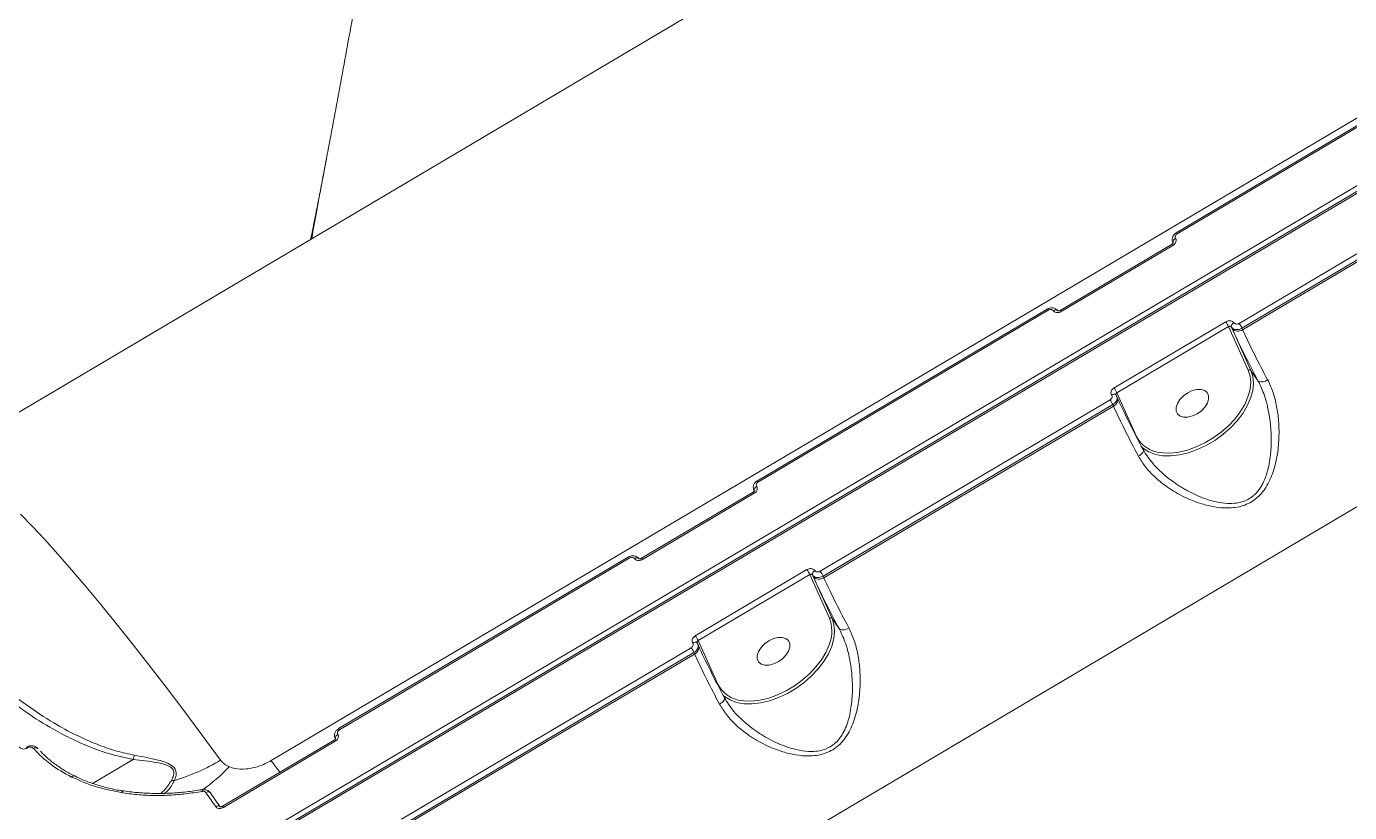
# Model space of a CAD drawing. Header units: millimetres. Extents: x -8607 to 7621, y -5747 to 4382.
# Drawn here: x 4028.6 to 4353.5, y 514.7 to 707.6 of the extents above; entities that cross this region are included whole.
import ezdxf

# ---------------------------------------------------------------- set-up
doc = ezdxf.new("R2010")
doc.units = ezdxf.units.MM
doc.layers.add('DIKOM_ОБЪЕКТ', color=7, linetype='Continuous')

msp = doc.modelspace()

# ---------------------------------------------------------------- linework, layer by layer
at = {"layer": 'DIKOM_ОБЪЕКТ', "color": 7, "linetype": 'Continuous', "lineweight": 15}
for p, q in [((4323.549, 788.612), (4006.312, 600.883)), ((4043.582, 484.021), (4458.451, 729.523)), ((4459.093, 728.521), (4044.224, 483.018)), ((4459.346, 728.231), (4044.477, 482.728)), ((4088.735, 527.417), (4388.744, 704.95)), ((4382.147, 699.099), (4311.002, 656.998)), ((4382.381, 698.836), (4311.236, 656.735)), ((4326.444, 634.758), (4397.589, 676.859)), ((4102.092, 674.023), (4102.269, 674.96)), ((4398.274, 675.669), (4327.13, 633.568)), ((4327.299, 633.191), (4398.444, 675.292)), ((4309.95, 654.172), (4282.521, 637.94)), ((4310.187, 653.905), (4282.758, 637.673)), ((4310.125, 654.692), (4310.225, 654.469)), ((4310.233, 654.501), (4310.135, 654.697)), ((4310.242, 654.481), (4310.233, 654.501)), ((4435.601, 637.238), (4135.593, 459.705)), ((4279.287, 638.231), (4208.142, 596.13)), ((4279.521, 637.967), (4208.376, 595.867)), ((4295.73, 618.928), (4323.159, 635.16)), ((4323.847, 633.966), (4296.418, 617.734)), ((4328.668, 623.246), (4323.847, 633.966)), ((4324.513, 633.866), (4324.692, 633.466)), ((4324.692, 633.466), (4329.32, 623.178)), ((4327.13, 633.568), (4327.299, 633.191)), ((4331.128, 620.566), (4329.32, 623.178)), ((4296.418, 617.734), (4301.239, 607.015)), ((4223.584, 573.89), (4294.729, 615.99)), ((4295.414, 614.8), (4224.27, 572.7)), ((4224.439, 572.323), (4295.584, 614.423)), ((4295.584, 614.423), (4295.414, 614.8)), ((4296.226, 617.127), (4296.195, 617.183)), ((4296.226, 617.127), (4296.327, 616.925)), ((4296.516, 616.533), (4296.337, 616.93)), ((4301.239, 607.015), (4301.181, 606.976)), ((4207.09, 593.304), (4179.661, 577.072)), ((4207.327, 593.037), (4179.898, 576.805)), ((4207.265, 593.823), (4207.365, 593.601)), ((4207.373, 593.633), (4207.275, 593.828)), ((4207.382, 593.613), (4207.373, 593.633)), ((4176.427, 577.362), (4105.282, 535.262)), ((4176.661, 577.099), (4105.516, 534.998)), ((4192.87, 558.06), (4220.299, 574.291)), ((4220.987, 573.098), (4193.557, 556.866)), ((4225.808, 562.378), (4220.987, 573.098)), ((4221.653, 572.998), (4221.832, 572.598)), ((4221.832, 572.598), (4226.46, 562.309)), ((4224.27, 572.7), (4224.439, 572.323)), ((4228.268, 559.697), (4226.46, 562.309)), ((4193.366, 556.259), (4193.335, 556.315)), ((4193.366, 556.259), (4193.467, 556.057)), ((4193.655, 555.665), (4193.477, 556.062)), ((4193.557, 556.866), (4198.379, 546.146)), ((4120.724, 513.021), (4191.869, 555.122)), ((4192.554, 553.932), (4121.409, 511.831)), ((4121.579, 511.454), (4192.724, 553.555)), ((4192.724, 553.555), (4192.554, 553.932)), ((4198.379, 546.146), (4198.321, 546.108)), ((4201.091, 541.253), (4201.266, 540.985)), ((4104.405, 532.955), (4104.505, 532.732)), ((4104.513, 532.764), (4104.415, 532.96)), ((4028.711, 530.749), (4028.63, 530.701)), ((4028.896, 530.554), (4028.816, 530.507)), ((4104.23, 532.435), (4076.801, 516.204)), ((4104.467, 532.168), (4077.038, 515.937)), ((4054.835, 527.712), (4044.88, 521.821)), ((4052.411, 519.919), (4052.399, 519.922)), ((4071.908, 520.248), (4071.893, 520.247))]:
    msp.add_line(p, q, dxfattribs=at)
at = {"layer": 'DIKOM_ОБЪЕКТ', "color": 7, "linetype": 'Continuous', "lineweight": 15, "flags": 128}
for points in [[(4329.32, 623.178), (4329.795, 621.678), (4329.943, 620.025), (4329.761, 618.256), (4329.253, 616.409), (4328.431, 614.527), (4327.313, 612.651), (4325.923, 610.823), (4324.294, 609.084), (4322.461, 607.473), (4320.465, 606.026), (4318.351, 604.775), (4316.167, 603.749), (4313.96, 602.969), (4311.78, 602.454), (4309.676, 602.214), (4307.695, 602.256), (4305.881, 602.579), (4304.275, 603.175), (4302.913, 604.03), (4302.584, 604.309)], [(4296.195, 617.183), (4296.163, 617.224), (4296.069, 617.298), (4295.948, 617.345), (4295.805, 617.365), (4295.646, 617.356), (4295.475, 617.319), (4295.301, 617.255), (4295.129, 617.167)], [(4313.797, 617.703), (4312.757, 616.956), (4311.895, 616.061), (4311.281, 615.09), (4310.964, 614.123), (4310.971, 613.237), (4311.3, 612.505), (4311.926, 611.986), (4312.796, 611.721), (4313.842, 611.732), (4314.977, 612.019), (4316.111, 612.558), (4317.151, 613.305), (4318.013, 614.2), (4318.627, 615.171), (4318.943, 616.138), (4318.936, 617.024), (4318.607, 617.756), (4317.982, 618.276), (4317.111, 618.541), (4316.066, 618.529), (4314.93, 618.242), (4313.797, 617.703)], [(4307.206, 603.017), (4307.699, 602.959), (4309.62, 602.918), (4311.66, 603.15), (4313.773, 603.65), (4315.913, 604.406), (4318.032, 605.402), (4320.082, 606.615), (4322.017, 608.018), (4323.794, 609.58), (4325.374, 611.266), (4326.722, 613.039), (4327.806, 614.858), (4328.603, 616.683), (4328.771, 617.186)], [(4301.713, 602.137), (4302.036, 602.348), (4302.324, 602.577), (4302.566, 602.814), (4302.753, 603.052), (4302.878, 603.281), (4302.935, 603.491), (4302.922, 603.676), (4302.841, 603.827)], [(4027.152, 587.945), (4030.051, 584.963), (4033.108, 581.69), (4036.322, 578.129), (4039.688, 574.283), (4043.205, 570.157), (4046.868, 565.753), (4050.674, 561.075), (4054.62, 556.129), (4058.703, 550.919), (4062.917, 545.45), (4067.26, 539.726), (4071.727, 533.753), (4076.314, 527.537)], [(4226.46, 562.309), (4226.935, 560.81), (4227.082, 559.157), (4226.901, 557.387), (4226.393, 555.541), (4225.571, 553.658), (4224.452, 551.782), (4223.063, 549.955), (4221.434, 548.216), (4219.601, 546.605), (4217.605, 545.158), (4215.491, 543.907), (4213.306, 542.88), (4211.1, 542.101), (4208.92, 541.585), (4206.816, 541.346), (4204.835, 541.388), (4203.021, 541.71), (4201.415, 542.306), (4200.053, 543.162), (4199.724, 543.441)], [(4193.335, 556.315), (4193.303, 556.356), (4193.209, 556.429), (4193.088, 556.477), (4192.945, 556.497), (4192.786, 556.488), (4192.615, 556.451), (4192.441, 556.387), (4192.269, 556.298)], [(4204.346, 542.149), (4204.839, 542.091), (4206.76, 542.05), (4208.8, 542.282), (4210.913, 542.782), (4213.053, 543.538), (4215.172, 544.533), (4217.222, 545.746), (4219.157, 547.15), (4220.934, 548.712), (4222.514, 550.398), (4223.862, 552.17), (4224.946, 553.989), (4225.743, 555.815), (4225.911, 556.317)], [(4210.936, 556.835), (4209.897, 556.088), (4209.035, 555.193), (4208.421, 554.222), (4208.104, 553.255), (4208.111, 552.369), (4208.44, 551.637), (4209.066, 551.117), (4209.936, 550.852), (4210.982, 550.864), (4212.117, 551.151), (4213.251, 551.689), (4214.291, 552.437), (4215.153, 553.332), (4215.767, 554.302), (4216.083, 555.27), (4216.076, 556.155), (4215.747, 556.888), (4215.122, 557.407), (4214.251, 557.672), (4213.206, 557.661), (4212.07, 557.374), (4210.936, 556.835)], [(4198.853, 541.269), (4199.176, 541.48), (4199.464, 541.708), (4199.706, 541.946), (4199.893, 542.184), (4200.018, 542.412), (4200.075, 542.623), (4200.062, 542.807), (4199.981, 542.958)], [(4052.399, 519.922), (4052.374, 519.927), (4052.283, 519.92), (4052.189, 519.879), (4052.096, 519.803), (4052.008, 519.697), (4051.927, 519.564)], [(4071.893, 520.247), (4071.872, 520.238), (4071.839, 520.193), (4071.814, 520.114), (4071.798, 520.005), (4071.793, 519.869)], [(4073.786, 519.501), (4073.715, 519.609), (4073.614, 519.693), (4073.486, 519.751), (4073.337, 519.779), (4073.173, 519.778), (4072.999, 519.746), (4072.822, 519.685), (4072.649, 519.598)], [(4075.095, 516.114), (4074.788, 516.552), (4074.482, 516.989), (4074.175, 517.426), (4073.87, 517.862), (4073.564, 518.297), (4073.259, 518.731), (4072.954, 519.165), (4072.649, 519.598)], [(4073.786, 519.501), (4074.09, 519.069), (4074.394, 518.636), (4074.699, 518.203), (4075.004, 517.769), (4075.309, 517.334), (4075.614, 516.898), (4075.92, 516.462), (4076.226, 516.025)], [(4076.226, 516.025), (4076.156, 516.132), (4076.056, 516.215), (4075.93, 516.271), (4075.781, 516.298), (4075.617, 516.295), (4075.444, 516.263), (4075.268, 516.202), (4075.095, 516.114)]]:
    msp.add_lwpolyline(points, dxfattribs=at)
at = {"layer": 'DIKOM_ОБЪЕКТ', "color": 7, "linetype": 'Continuous', "lineweight": 15}
for centre, radius, start, end in [((4310.625, 656.428), 0.684, 26.67269, 56.50932), ((4309.572, 653.598), 0.687, 26.53917, 56.62721), ((4311.205, 654.693), 0.991, 113.10957, 191.16786), ((4278.918, 637.667), 0.673, 26.5036, 56.83194), ((4281.355, 637.206), 0.841, 51.0742, 129.96143), ((4282.153, 637.374), 0.675, 26.34611, 56.99398), ((4315.628, 630.026), 9.115, 25.61102, 34.28054), ((4325.509, 633.99), 1.004, 112.18419, 187.10548), ((4318.909, 629.627), 9.117, 25.61141, 34.24906), ((4326.151, 634.797), 1.975, 222.38528, 305.56126), ((4524.647, 725.155), 219.974, 204.63371, 208.38936), ((4517.732, 720.514), 209.5, 204.63371, 208.38936), ((4328.956, 622.845), 0.494, 42.38528, 125.56126), ((4320.643, 620.079), 8.627, 340.40456, 21.53787), ((4332.006, 622.581), 2.199, 246.46248, 310.30823), ((4288.198, 613.794), 9.115, 25.61102, 34.28054), ((4287.194, 610.86), 9.117, 25.61141, 34.24906), ((4294.876, 615.996), 1.725, 294.23123, 18.13078), ((4486.017, 701.746), 209.5, 204.63371, 208.38936), ((4496.361, 708.416), 219.974, 204.63371, 208.38936), ((4307.832, 610.403), 7.412, 207.19814, 265.15704), ((4208.345, 593.824), 0.991, 113.10957, 191.16786), ((4207.765, 595.56), 0.684, 26.67269, 56.50932), ((4206.712, 592.73), 0.687, 26.53917, 56.62721), ((4176.058, 576.799), 0.673, 26.5036, 56.83194), ((4178.495, 576.338), 0.841, 51.0742, 129.96143), ((4179.293, 576.505), 0.675, 26.34611, 56.99398), ((4212.767, 569.158), 9.115, 25.61102, 34.28054), ((4222.649, 573.122), 1.004, 112.18419, 187.10548), ((4223.291, 573.929), 1.975, 222.38528, 305.56126), ((4421.787, 664.287), 219.974, 204.63371, 208.38936), ((4216.049, 568.759), 9.117, 25.61141, 34.24906), ((4414.872, 659.645), 209.5, 204.63371, 208.38936), ((4226.095, 561.976), 0.494, 42.38528, 125.56126), ((4217.783, 559.211), 8.627, 340.40456, 21.53787), ((4229.146, 561.713), 2.199, 246.46248, 310.30823), ((4192.016, 555.128), 1.725, 294.23123, 18.13078), ((4185.338, 552.926), 9.115, 25.61102, 34.28054), ((4393.501, 647.548), 219.974, 204.63371, 208.38936), ((4184.333, 549.991), 9.117, 25.61141, 34.24906), ((4383.157, 640.877), 209.5, 204.63371, 208.38936), ((4204.971, 549.534), 7.412, 207.19814, 265.15704), ((4105.485, 532.956), 0.991, 113.10957, 191.16786), ((4104.905, 534.691), 0.684, 26.67269, 56.50932), ((4028.457, 530.35), 0.392, 23.5453, 63.69887), ((4028.521, 530.385), 0.412, 24.33706, 62.37099), ((4030.873, 529.791), 0.791, 40.7356, 131.66213), ((4103.852, 531.861), 0.687, 26.53917, 56.62721), ((4061.016, 526.44), 6.311, 158.6697, 168.36755), ((4050.251, 571.358), 50.986, 286.77659, 300.74208), ((4182.934, 595.615), 116.294, 215.90388, 217.67437), ((4040.265, 522.995), 0.675, 71.9281, 144.4206), ((4046.037, 556.915), 44.852, 305.02929, 316.25858), ((4064.634, 520.455), 2.114, 80.89432, 101.35554), ((4076.433, 515.637), 0.675, 26.34611, 56.99398)]:
    msp.add_arc(centre, radius, start, end, dxfattribs=at)
for points, knots in [([(4128.574, 834.008), (4128.205, 831.587), (4127.229, 825.199), (4125.659, 814.979), (4123.866, 803.343), (4122.092, 791.862), (4120.498, 781.522), (4119.081, 772.391), (4117.682, 763.509), (4116.152, 753.95), (4114.489, 743.76), (4112.831, 733.79), (4111.177, 724.041), (4109.527, 714.514), (4107.88, 705.211), (4106.236, 696.125), (4104.597, 687.266), (4103.201, 679.897), (4102.372, 675.526), (4102.086, 674.024)], [0, 0, 0, 0, 0.0406061, 0.1071295, 0.1736642, 0.2401356, 0.306491, 0.3550477, 0.4033088, 0.4668057, 0.5300009, 0.5929259, 0.6556152, 0.7181029, 0.7804227, 0.8426073, 0.9046885, 0.9672242, 1, 1, 1, 1]), ([(4102.264, 674.961), (4102.192, 674.576), (4101.594, 671.361), (4100.698, 666.756), (4099.55, 660.952), (4098.89, 657.662), (4098.492, 655.737), (4098.42, 655.389)], [0, 0, 0, 0, 0.0596787, 0.4981969, 0.7069702, 0.9470769, 1, 1, 1, 1]), ([(4098.686, 655.546), (4099.095, 657.84), (4099.945, 662.6), (4101.097, 668.775), (4101.847, 672.734), (4102.092, 674.023)], [0, 0, 0, 0, 0.3854295, 0.7998949, 1, 1, 1, 1]), ([(4311.009, 656.988), (4310.96, 656.963), (4310.676, 656.816), (4310.294, 656.401), (4309.993, 655.767), (4309.974, 655.138), (4310.068, 654.702), (4310.208, 654.542), (4310.218, 654.531)], [0, 0, 0, 0, 0.0555334, 0.3224719, 0.5569737, 0.7747124, 0.984298, 1, 1, 1, 1]), ([(4311.236, 656.735), (4311.145, 656.671), (4310.962, 656.544), (4310.78, 656.284), (4310.697, 656.011), (4310.717, 655.775), (4310.788, 655.653), (4310.816, 655.604)], [0, 0, 0, 0, 0.21424, 0.428583, 0.6431735, 0.858082, 1, 1, 1, 1]), ([(4310.245, 654.491), (4310.245, 654.488), (4310.245, 654.483), (4310.206, 654.396), (4310.11, 654.287), (4310.015, 654.205), (4309.955, 654.175), (4309.951, 654.173)], [0, 0, 0, 0, 0.2538415, 0.5009197, 0.7442139, 0.982711, 1, 1, 1, 1]), ([(4310.816, 655.604), (4310.858, 655.531), (4310.965, 655.348), (4310.995, 654.993), (4310.871, 654.583), (4310.599, 654.193), (4310.324, 654.001), (4310.187, 653.905)], [0, 0, 0, 0, 0.1418471, 0.3567284, 0.5713333, 0.7857186, 1, 1, 1, 1]), ([(4281.888, 637.816), (4281.857, 637.872), (4281.728, 638.103), (4281.32, 638.371), (4280.719, 638.571), (4280.034, 638.54), (4279.523, 638.404), (4279.309, 638.237), (4279.291, 638.222)], [0, 0, 0, 0, 0.0676257, 0.2783553, 0.49268, 0.7242817, 0.9763665, 1, 1, 1, 1]), ([(4280.815, 637.851), (4280.757, 637.915), (4280.639, 638.045), (4280.36, 638.144), (4280.044, 638.156), (4279.75, 638.088), (4279.586, 638.002), (4279.521, 637.967)], [0, 0, 0, 0, 0.21513871, 0.43017365, 0.64497936, 0.85947623, 1, 1, 1, 1]), ([(4282.758, 637.673), (4282.66, 637.622), (4282.413, 637.492), (4281.973, 637.391), (4281.498, 637.41), (4281.079, 637.56), (4280.903, 637.754), (4280.815, 637.851)], [0, 0, 0, 0, 0.1406201, 0.3550994, 0.5698681, 0.7848826, 1, 1, 1, 1]), ([(4282.519, 637.943), (4282.492, 637.927), (4282.414, 637.879), (4282.264, 637.829), (4282.099, 637.805), (4281.971, 637.814), (4281.898, 637.841), (4281.899, 637.842), (4281.899, 637.842)], [0, 0, 0, 0, 0.0927424, 0.2700782, 0.4491198, 0.6281069, 0.8128343, 1, 1, 1, 1]), ([(4323.159, 635.16), (4323.257, 635.211), (4323.504, 635.34), (4323.947, 635.434), (4324.429, 635.401), (4324.856, 635.233), (4325.039, 635.024), (4325.13, 634.92)], [0, 0, 0, 0, 0.1406201, 0.3550994, 0.5698681, 0.7848826, 1, 1, 1, 1]), ([(4324.513, 633.866), (4324.481, 633.903), (4324.418, 633.977), (4324.273, 634.039), (4324.111, 634.055), (4323.962, 634.026), (4323.88, 633.983), (4323.847, 633.966)], [0, 0, 0, 0, 0.2154741, 0.4306477, 0.6453485, 0.8595852, 1, 1, 1, 1]), ([(4327.13, 633.568), (4326.999, 633.5), (4326.67, 633.328), (4326.08, 633.199), (4325.441, 633.239), (4324.874, 633.457), (4324.633, 633.73), (4324.513, 633.866)], [0, 0, 0, 0, 0.1407273, 0.3554498, 0.5702908, 0.7851571, 1, 1, 1, 1]), ([(4325.13, 634.92), (4325.191, 634.85), (4325.313, 634.711), (4325.598, 634.598), (4325.919, 634.576), (4326.215, 634.638), (4326.379, 634.724), (4326.444, 634.758)], [0, 0, 0, 0, 0.2151387, 0.4301737, 0.6449794, 0.8594762, 1, 1, 1, 1]), ([(4333.428, 620.905), (4333.902, 619.89), (4334.849, 617.858), (4335.706, 614.405), (4336.189, 610.815), (4336.287, 606.871), (4335.93, 602.646), (4334.921, 598.331), (4333.25, 594.552), (4331.139, 592.041), (4329.113, 590.686), (4327.379, 589.94), (4325.495, 589.521), (4323.127, 589.362), (4320.348, 589.626), (4316.745, 590.513), (4312.815, 592.083), (4308.988, 594.322), (4305.81, 596.851), (4303.368, 599.407), (4302.234, 601.277), (4301.713, 602.137)], [0, 0, 0, 0, 0.0554761, 0.1110246, 0.1664977, 0.2220062, 0.2900237, 0.3579634, 0.4226761, 0.4774073, 0.5052471, 0.5330944, 0.5627101, 0.5923749, 0.64043, 0.6885816, 0.7603261, 0.8320617, 0.8910003, 0.9498671, 1, 1, 1, 1]), ([(4295.129, 617.167), (4295.085, 617.244), (4294.973, 617.44), (4294.935, 617.813), (4295.052, 618.238), (4295.319, 618.639), (4295.593, 618.832), (4295.73, 618.928)], [0, 0, 0, 0, 0.1418471, 0.3567284, 0.5713333, 0.7857186, 1, 1, 1, 1]), ([(4296.418, 617.734), (4296.372, 617.702), (4296.281, 617.637), (4296.193, 617.5), (4296.157, 617.354), (4296.166, 617.243), (4296.194, 617.191), (4296.199, 617.181)], [0, 0, 0, 0, 0.2355402, 0.4713189, 0.7075588, 0.944353, 1, 1, 1, 1]), ([(4303.897, 602.115), (4304.083, 601.853), (4304.522, 601.236), (4305.383, 600.185), (4306.614, 598.858), (4308.092, 597.499), (4309.632, 596.273), (4310.91, 595.367), (4312.01, 594.656), (4312.984, 594.072), (4314.491, 593.238), (4316.065, 592.489), (4317.787, 591.811), (4319.218, 591.326), (4321.157, 590.816), (4323.389, 590.49), (4325.48, 590.548), (4327.179, 590.901), (4328.414, 591.395), (4329.346, 591.972), (4330.317, 592.73), (4331.207, 593.716), (4331.964, 594.905), (4332.526, 596.003), (4333.019, 597.227), (4333.463, 598.679), (4333.768, 600.022), (4333.977, 601.236), (4334.118, 602.294), (4334.239, 603.548), (4334.309, 604.815), (4334.331, 606.092), (4334.313, 607.412), (4334.225, 609.105), (4333.978, 611.462), (4333.589, 613.637), (4333.095, 615.599), (4332.44, 617.802), (4331.667, 619.43), (4331.128, 620.566)], [0, 0, 0, 0, 0.0168559, 0.0397459, 0.0704059, 0.1095451, 0.1411487, 0.1689722, 0.1875239, 0.2062278, 0.225176, 0.2727617, 0.2921173, 0.3165346, 0.3472805, 0.3910023, 0.4274349, 0.4498538, 0.4763537, 0.4926822, 0.5040517, 0.5375039, 0.5581799, 0.5744603, 0.5991378, 0.6240735, 0.6502318, 0.6676735, 0.6852915, 0.7031597, 0.7300715, 0.7480129, 0.7662168, 0.7951899, 0.8316658, 0.8833848, 0.9048802, 0.9336456, 1, 1, 1, 1]), ([(4294.729, 615.99), (4294.821, 616.055), (4295.003, 616.184), (4295.181, 616.451), (4295.259, 616.735), (4295.233, 616.984), (4295.159, 617.115), (4295.129, 617.167)], [0, 0, 0, 0, 0.21424, 0.428583, 0.6431735, 0.858082, 1, 1, 1, 1]), ([(4296.327, 616.925), (4296.347, 616.888), (4296.45, 616.695), (4296.475, 616.276), (4296.321, 615.716), (4295.962, 615.186), (4295.597, 614.929), (4295.414, 614.8)], [0, 0, 0, 0, 0.0555323, 0.2917728, 0.5278685, 0.7639179, 1, 1, 1, 1]), ([(4041.719, 483.223), (4039.691, 486.142), (4035.096, 492.755), (4028.131, 502.63), (4020.824, 512.85), (4013.723, 522.624), (4006.796, 531.997), (4000.072, 540.926), (3993.561, 549.392), (3987.316, 557.32), (3981.431, 564.597), (3975.91, 571.221), (3970.746, 577.212), (3965.878, 582.64), (3961.289, 587.521), (3957.002, 591.824), (3953.028, 595.529), (3949.403, 598.599), (3946.181, 600.988), (3943.352, 602.721), (3940.922, 603.795), (3939.006, 604.278), (3938.064, 604.123), (3937.674, 604.059)], [0, 0, 0, 0, 0.0379671, 0.086011, 0.1341373, 0.1825144, 0.2309756, 0.2804033, 0.3299208, 0.3797115, 0.4295941, 0.477638, 0.5257643, 0.5741413, 0.6226026, 0.6720303, 0.7215478, 0.7713385, 0.8212211, 0.8692644, 0.9173902, 0.9657666, 1, 1, 1, 1]), ([(4303.897, 602.114), (4303.894, 602.118), (4303.485, 602.638), (4303.195, 603.201), (4302.907, 603.76)], [0, 0, 0, 0, 0.0058989, 1, 1, 1, 1]), ([(3951.869, 597.27), (3951.871, 597.269), (3953.32, 596.167), (3956.801, 592.93), (3962.334, 587.503), (3968.536, 580.858), (3975.28, 573.202), (3982.117, 565.048), (3988.912, 556.639), (3995.551, 548.19), (4002.511, 539.111), (4009.861, 529.311), (4017.601, 518.778), (4025.733, 507.5), (4034.123, 495.677), (4039.931, 487.328), (4042.834, 483.156)], [0, 0, 0, 0, 0.0000867, 0.0864429, 0.1729373, 0.2594317, 0.3457879, 0.4318727, 0.5016269, 0.5714531, 0.6412794, 0.7110335, 0.7832351, 0.8555168, 0.9277984, 1, 1, 1, 1]), ([(4208.149, 596.12), (4208.1, 596.095), (4207.816, 595.948), (4207.434, 595.532), (4207.135, 594.899), (4207.108, 594.266), (4207.237, 593.779), (4207.426, 593.578), (4207.478, 593.521)], [0, 0, 0, 0, 0.0521269, 0.3026906, 0.5228074, 0.7271895, 0.9239185, 1, 1, 1, 1]), ([(4207.956, 594.736), (4207.998, 594.663), (4208.104, 594.479), (4208.135, 594.124), (4208.011, 593.714), (4207.739, 593.324), (4207.464, 593.133), (4207.327, 593.037)], [0, 0, 0, 0, 0.1418471, 0.3567284, 0.5713333, 0.7857186, 1, 1, 1, 1]), ([(4208.376, 595.867), (4208.285, 595.803), (4208.101, 595.675), (4207.92, 595.416), (4207.837, 595.143), (4207.857, 594.907), (4207.928, 594.784), (4207.956, 594.736)], [0, 0, 0, 0, 0.21424, 0.428583, 0.6431735, 0.858082, 1, 1, 1, 1]), ([(4207.385, 593.622), (4207.385, 593.62), (4207.385, 593.615), (4207.346, 593.528), (4207.25, 593.419), (4207.155, 593.337), (4207.095, 593.307), (4207.091, 593.305)], [0, 0, 0, 0, 0.2538415, 0.5009197, 0.7442139, 0.982711, 1, 1, 1, 1]), ([(4179.028, 576.947), (4178.997, 577.004), (4178.868, 577.234), (4178.46, 577.503), (4177.859, 577.703), (4177.174, 577.671), (4176.663, 577.535), (4176.449, 577.368), (4176.431, 577.354)], [0, 0, 0, 0, 0.0676257, 0.2783553, 0.49268, 0.7242817, 0.9763665, 1, 1, 1, 1]), ([(4177.955, 576.982), (4177.896, 577.047), (4177.779, 577.176), (4177.5, 577.276), (4177.184, 577.288), (4176.89, 577.22), (4176.726, 577.133), (4176.661, 577.099)], [0, 0, 0, 0, 0.2151387, 0.4301737, 0.6449794, 0.8594762, 1, 1, 1, 1]), ([(4179.898, 576.805), (4179.8, 576.754), (4179.553, 576.624), (4179.113, 576.522), (4178.638, 576.542), (4178.219, 576.692), (4178.043, 576.885), (4177.955, 576.982)], [0, 0, 0, 0, 0.1406201, 0.3550994, 0.5698681, 0.7848826, 1, 1, 1, 1]), ([(4179.659, 577.075), (4179.632, 577.058), (4179.554, 577.01), (4179.403, 576.961), (4179.239, 576.937), (4179.11, 576.946), (4179.038, 576.973), (4179.039, 576.974), (4179.039, 576.974)], [0, 0, 0, 0, 0.0927424, 0.2700782, 0.4491198, 0.6281069, 0.8128343, 1, 1, 1, 1]), ([(4220.299, 574.291), (4220.397, 574.343), (4220.644, 574.472), (4221.087, 574.566), (4221.569, 574.533), (4221.996, 574.364), (4222.178, 574.156), (4222.27, 574.051)], [0, 0, 0, 0, 0.1406201, 0.3550994, 0.5698681, 0.7848826, 1, 1, 1, 1]), ([(4221.653, 572.998), (4221.621, 573.035), (4221.558, 573.109), (4221.413, 573.171), (4221.251, 573.186), (4221.102, 573.157), (4221.019, 573.114), (4220.987, 573.098)], [0, 0, 0, 0, 0.2154741, 0.4306477, 0.6453485, 0.8595852, 1, 1, 1, 1]), ([(4224.27, 572.7), (4224.139, 572.632), (4223.81, 572.459), (4223.22, 572.331), (4222.581, 572.37), (4222.014, 572.589), (4221.773, 572.861), (4221.653, 572.998)], [0, 0, 0, 0, 0.1407273, 0.3554498, 0.5702908, 0.7851571, 1, 1, 1, 1]), ([(4222.27, 574.051), (4222.331, 573.982), (4222.452, 573.843), (4222.738, 573.73), (4223.059, 573.707), (4223.355, 573.77), (4223.519, 573.856), (4223.584, 573.89)], [0, 0, 0, 0, 0.2151387, 0.4301737, 0.6449794, 0.8594762, 1, 1, 1, 1]), ([(4054.835, 527.712), (4053.132, 528.065), (4049.725, 528.77), (4044.769, 530.496), (4039.929, 532.592), (4034.416, 535.491), (4028.398, 539.292), (4021.972, 544.163), (4015.931, 549.552), (4009.601, 556.061), (4005.751, 561.084), (4003.542, 563.965)], [0, 0, 0, 0, 0.0792685, 0.158594, 0.2405901, 0.3226082, 0.4472331, 0.5718942, 0.6998623, 0.827838, 1, 1, 1, 1]), ([(4230.568, 560.036), (4231.041, 559.021), (4231.989, 556.989), (4232.846, 553.537), (4233.329, 549.947), (4233.427, 546.003), (4233.07, 541.778), (4232.06, 537.462), (4230.39, 533.684), (4228.279, 531.173), (4226.253, 529.817), (4224.519, 529.072), (4222.635, 528.653), (4220.267, 528.494), (4217.488, 528.758), (4213.885, 529.644), (4209.955, 531.215), (4206.128, 533.453), (4202.95, 535.983), (4200.508, 538.539), (4199.374, 540.409), (4198.853, 541.269)], [0, 0, 0, 0, 0.0554761, 0.1110246, 0.1664977, 0.2220062, 0.2900237, 0.3579634, 0.4226761, 0.4774073, 0.5052471, 0.5330944, 0.5627101, 0.5923749, 0.64043, 0.6885816, 0.7603261, 0.8320617, 0.8910003, 0.9498671, 1, 1, 1, 1]), ([(4201.266, 540.985), (4201.376, 540.811), (4202.107, 539.662), (4203.97, 537.74), (4206.959, 535.164), (4210.603, 532.824), (4214.283, 531.102), (4217.682, 530.052), (4220.255, 529.642), (4222.466, 529.668), (4224.502, 530.032), (4226.069, 530.776), (4227.348, 531.778), (4228.262, 532.736), (4229.588, 534.744), (4230.726, 537.845), (4231.407, 541.982), (4231.526, 546.045), (4231.24, 549.873), (4230.635, 553.335), (4229.702, 556.699), (4228.75, 558.689), (4228.268, 559.697)], [0, 0, 0, 0, 0.011002, 0.0726787, 0.1360322, 0.2109692, 0.2878787, 0.3371322, 0.3873888, 0.4166214, 0.4466387, 0.4896055, 0.5010514, 0.5278603, 0.555562, 0.6217453, 0.6922544, 0.7647014, 0.8231503, 0.8826168, 0.9404902, 1, 1, 1, 1]), ([(4191.869, 555.122), (4191.96, 555.186), (4192.143, 555.315), (4192.321, 555.582), (4192.399, 555.867), (4192.373, 556.116), (4192.299, 556.246), (4192.269, 556.298)], [0, 0, 0, 0, 0.21424003, 0.428583, 0.64317351, 0.85808196, 1, 1, 1, 1]), ([(4192.269, 556.298), (4192.225, 556.376), (4192.113, 556.572), (4192.074, 556.944), (4192.192, 557.37), (4192.459, 557.77), (4192.733, 557.963), (4192.87, 558.06)], [0, 0, 0, 0, 0.1418471, 0.3567284, 0.5713333, 0.7857186, 1, 1, 1, 1]), ([(4193.467, 556.057), (4193.487, 556.02), (4193.59, 555.827), (4193.615, 555.408), (4193.461, 554.848), (4193.102, 554.317), (4192.737, 554.06), (4192.554, 553.932)], [0, 0, 0, 0, 0.0555323, 0.2917728, 0.5278685, 0.7639179, 1, 1, 1, 1]), ([(4193.557, 556.866), (4193.512, 556.834), (4193.421, 556.769), (4193.333, 556.632), (4193.297, 556.486), (4193.306, 556.375), (4193.334, 556.323), (4193.339, 556.313)], [0, 0, 0, 0, 0.23554021, 0.47131891, 0.70755883, 0.94435302, 1, 1, 1, 1]), ([(4020.812, 547.478), (4021.578, 546.773), (4024.287, 544.282), (4029.391, 540.443), (4035.476, 536.476), (4041.264, 533.388), (4046.159, 531.271), (4050.794, 529.682), (4053.686, 529.052), (4055.138, 528.735)], [0, 0, 0, 0, 0.0802091, 0.2834714, 0.4881101, 0.6335889, 0.7799952, 0.8895742, 1, 1, 1, 1]), ([(4201.241, 540.986), (4201.169, 541.076), (4200.685, 541.68), (4200.34, 542.334), (4200.047, 542.892)], [0, 0, 0, 0, 0.1477831, 1, 1, 1, 1]), ([(4105.288, 535.252), (4105.24, 535.226), (4104.956, 535.079), (4104.574, 534.664), (4104.273, 534.03), (4104.254, 533.401), (4104.348, 532.965), (4104.488, 532.805), (4104.498, 532.794)], [0, 0, 0, 0, 0.0555334, 0.3224719, 0.5569737, 0.7747124, 0.984298, 1, 1, 1, 1]), ([(4105.096, 533.867), (4105.138, 533.794), (4105.244, 533.611), (4105.275, 533.256), (4105.151, 532.846), (4104.879, 532.456), (4104.604, 532.264), (4104.467, 532.168)], [0, 0, 0, 0, 0.1418471, 0.3567284, 0.5713333, 0.7857186, 1, 1, 1, 1]), ([(4105.516, 534.998), (4105.424, 534.934), (4105.241, 534.807), (4105.06, 534.547), (4104.977, 534.275), (4104.997, 534.038), (4105.068, 533.916), (4105.096, 533.867)], [0, 0, 0, 0, 0.21424, 0.428583, 0.6431735, 0.858082, 1, 1, 1, 1]), ([(4028.816, 530.507), (4028.718, 530.456), (4028.492, 530.339), (4028.076, 530.253), (4027.589, 530.273), (4027.091, 530.449), (4026.864, 530.691), (4026.744, 530.819)], [0, 0, 0, 0, 0.1205713, 0.2783619, 0.4705804, 0.720825, 1, 1, 1, 1]), ([(4031.402, 530.368), (4031.346, 530.437), (4031.138, 530.695), (4030.581, 530.978), (4029.832, 531.096), (4029.158, 530.994), (4028.841, 530.799), (4028.725, 530.727)], [0, 0, 0, 0, 0.09499475, 0.35621993, 0.64136151, 0.86868543, 1, 1, 1, 1]), ([(4030.347, 530.382), (4030.258, 530.462), (4030.083, 530.619), (4029.723, 530.725), (4029.372, 530.726), (4029.095, 530.659), (4028.952, 530.584), (4028.896, 530.554)], [0, 0, 0, 0, 0.2734512, 0.5392961, 0.7386509, 0.8989115, 1, 1, 1, 1]), ([(4039.716, 523.388), (4037.931, 524.372), (4034.318, 526.364), (4031.682, 529.032), (4030.347, 530.382)], [0, 0, 0, 0, 0.4938421, 1, 1, 1, 1]), ([(4040.488, 523.657), (4040.285, 523.75), (4039.151, 524.269), (4037.287, 525.398), (4034.936, 527.05), (4033.184, 528.521), (4032.308, 529.481), (4032.039, 529.776)], [0, 0, 0, 0, 0.05890749, 0.3299941, 0.60297769, 0.87786859, 1, 1, 1, 1]), ([(4104.524, 532.754), (4104.525, 532.751), (4104.525, 532.747), (4104.486, 532.659), (4104.39, 532.55), (4104.295, 532.469), (4104.235, 532.439), (4104.231, 532.437)], [0, 0, 0, 0, 0.2538415, 0.5009197, 0.7442139, 0.982711, 1, 1, 1, 1]), ([(4064.217, 522.527), (4064.425, 522.943), (4064.816, 523.727), (4064.847, 524.868), (4064.183, 525.816), (4063.273, 526.259), (4062.071, 526.662), (4060.395, 527.022), (4057.783, 527.382), (4055.818, 527.602), (4054.835, 527.712)], [0, 0, 0, 0, 0.1297992, 0.2451253, 0.3384639, 0.4557876, 0.4772326, 0.6177223, 0.8086908, 1, 1, 1, 1]), ([(4055.138, 528.735), (4056.125, 528.552), (4058.111, 528.185), (4060.76, 527.633), (4063.027, 526.969), (4064.58, 526.148), (4065.363, 525.038), (4065.455, 523.821), (4065.135, 522.98), (4064.968, 522.542)], [0, 0, 0, 0, 0.1836407, 0.3692282, 0.5090692, 0.6522032, 0.7508521, 0.870207, 1, 1, 1, 1]), ([(4076.314, 527.537), (4076.338, 527.505), (4076.6, 527.154), (4077.217, 526.526), (4078.028, 526.115), (4078.441, 525.905)], [0, 0, 0, 0, 0.0468117, 0.5142778, 1, 1, 1, 1]), ([(4078.441, 525.905), (4078.882, 525.751), (4080.115, 525.32), (4082.622, 525.256), (4085.772, 525.897), (4087.741, 526.907), (4088.735, 527.417)], [0, 0, 0, 0, 0.1529617, 0.4283712, 0.7114357, 1, 1, 1, 1]), ([(4051.927, 519.564), (4049.754, 519.997), (4045.357, 520.875), (4041.611, 522.544), (4039.716, 523.388)], [0, 0, 0, 0, 0.4941765, 1, 1, 1, 1]), ([(4052.404, 519.959), (4051.901, 520.034), (4050.247, 520.281), (4047.585, 520.935), (4044.461, 521.915), (4042.093, 522.836), (4040.841, 523.482), (4040.491, 523.662)], [0, 0, 0, 0, 0.11406595, 0.37562165, 0.63718104, 0.8985017, 1, 1, 1, 1]), ([(4071.793, 519.869), (4070.439, 519.65), (4067.738, 519.211), (4063.711, 518.891), (4059.716, 518.825), (4055.756, 519.02), (4053.206, 519.382), (4051.927, 519.564)], [0, 0, 0, 0, 0.1976813, 0.3947, 0.5930892, 0.7957984, 1, 1, 1, 1]), ([(4071.891, 520.341), (4071.675, 520.298), (4070.185, 519.999), (4067.418, 519.669), (4063.617, 519.369), (4059.856, 519.32), (4056.191, 519.526), (4053.706, 519.763), (4052.495, 519.993), (4052.424, 520.007)], [0, 0, 0, 0, 0.032146, 0.2217947, 0.4127217, 0.6044771, 0.7965294, 0.9881939, 1, 1, 1, 1]), ([(4061.601, 519.385), (4061.848, 519.592), (4062.884, 520.459), (4063.641, 521.633), (4064.217, 522.527)], [0, 0, 0, 0, 0.2386869, 1, 1, 1, 1]), ([(4064.968, 522.542), (4064.485, 521.662), (4063.834, 520.477), (4062.876, 519.619), (4062.63, 519.399)], [0, 0, 0, 0, 0.7426958, 1, 1, 1, 1]), ([(4072.649, 519.598), (4072.591, 519.661), (4072.474, 519.789), (4072.197, 519.886), (4071.957, 519.896), (4071.821, 519.874), (4071.793, 519.869)], [0, 0, 0, 0, 0.3067236, 0.613302, 0.919473, 1, 1, 1, 1]), ([(4073.724, 519.554), (4073.673, 519.635), (4073.518, 519.885), (4073.073, 520.147), (4072.494, 520.315), (4072.089, 520.26), (4071.896, 520.233)], [0, 0, 0, 0, 0.1401772, 0.4290921, 0.7267008, 1, 1, 1, 1]), ([(4077.038, 515.937), (4076.94, 515.885), (4076.693, 515.755), (4076.253, 515.654), (4075.778, 515.673), (4075.359, 515.823), (4075.183, 516.017), (4075.095, 516.114)], [0, 0, 0, 0, 0.1406201, 0.3550994, 0.5698681, 0.7848826, 1, 1, 1, 1]), ([(4076.798, 516.206), (4076.772, 516.19), (4076.694, 516.142), (4076.543, 516.093), (4076.379, 516.068), (4076.25, 516.078), (4076.178, 516.104), (4076.179, 516.105), (4076.179, 516.106)], [0, 0, 0, 0, 0.0927424, 0.2700782, 0.4491198, 0.6281069, 0.8128343, 1, 1, 1, 1])]:
    msp.add_open_spline(points, degree=3, knots=knots, dxfattribs=at)

doc.saveas('drawing.dxf')
